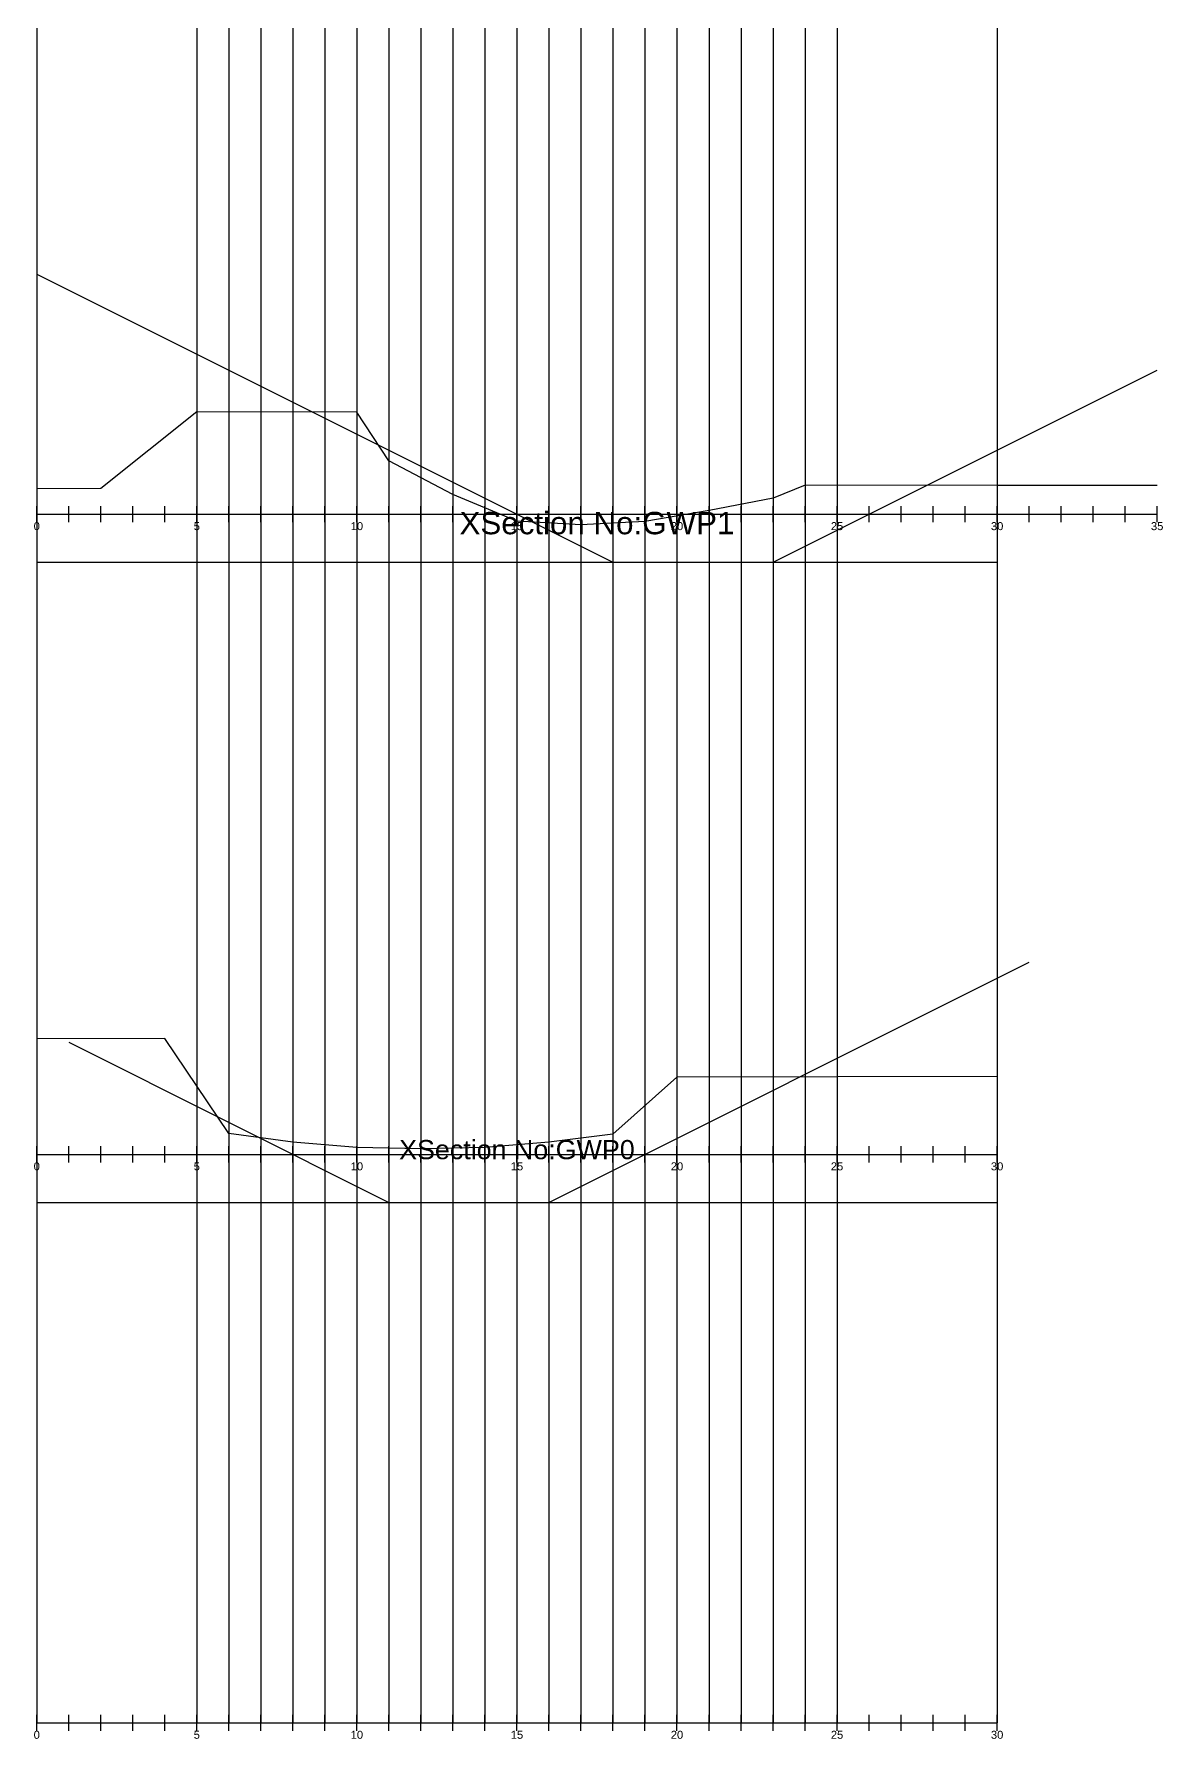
# Model space of a CAD drawing. Header units: inches. Extents: x 1000 to 1040, y 2 to 215.
# Drawn here: x 999.9 to 1035.2, y 1.7 to 55 of the extents above; entities that cross this region are included whole.
import ezdxf

# ---------------------------------------------------------------- set-up
doc = ezdxf.new("R2010")
doc.units = ezdxf.units.IN
doc.header["$MEASUREMENT"] = 0
doc.styles.get("Standard").update_dxf_attribs({"font": 'arial.ttf'})

msp = doc.modelspace()

# ---------------------------------------------------------------- linework, layer by layer
for p, q in [((1000, 214.52), (1000, 2.242)), ((1005, 214.52), (1005, 2.242)), ((1006, 214.52), (1006, 2.242)), ((1007, 214.52), (1007, 2.242)), ((1008, 214.52), (1008, 2.242)), ((1009, 214.52), (1009, 2.242)), ((1010, 214.52), (1010, 2.242)), ((1011, 214.52), (1011, 2.242)), ((1012, 214.52), (1012, 2.242)), ((1013, 214.52), (1013, 2.242)), ((1014, 214.52), (1014, 2.242)), ((1015, 214.52), (1015, 2.242)), ((1016, 214.52), (1016, 2.242)), ((1017, 214.52), (1017, 2.242)), ((1018, 214.52), (1018, 2.242)), ((1019, 214.52), (1019, 2.242)), ((1020, 214.52), (1020, 2.242)), ((1021, 214.52), (1021, 2.242)), ((1022, 214.52), (1022, 2.242)), ((1023, 214.52), (1023, 2.242)), ((1024, 214.52), (1024, 2.242)), ((1025, 214.52), (1025, 2.242)), ((1030, 214.52), (1030, 2.242)), ((1000, 38.5), (1030, 38.5)), ((1000, 18.5), (1030, 18.5))]:
    msp.add_line(p, q)
for points in [[(1000, 47.5), (1018, 38.5), (1020.5, 38.5), (1023, 38.5), (1035, 44.5)], [(1035, 40.891), (1030, 40.896), (1024, 40.903), (1023, 40.502), (1021, 40.112), (1019, 39.767), (1017, 39.666), (1015, 39.776), (1013, 40.612), (1011, 41.665), (1010, 43.183), (1005, 43.192), (1002, 40.805), (1000, 40.793)], [(1000, 39.75), (1000, 40.25)], [(1000, 39.75), (1000, 40.25)], [(1000, 40), (1035, 40)], [(1000, 40), (1035, 40)], [(1001, 39.75), (1001, 40.25)], [(1001, 39.75), (1001, 40.25)], [(1002, 39.75), (1002, 40.25)], [(1002, 39.75), (1002, 40.25)], [(1003, 39.75), (1003, 40.25)], [(1003, 39.75), (1003, 40.25)], [(1004, 39.75), (1004, 40.25)], [(1004, 39.75), (1004, 40.25)], [(1005, 39.75), (1005, 40.25)], [(1005, 39.75), (1005, 40.25)], [(1006, 39.75), (1006, 40.25)], [(1006, 39.75), (1006, 40.25)], [(1007, 39.75), (1007, 40.25)], [(1007, 39.75), (1007, 40.25)], [(1008, 39.75), (1008, 40.25)], [(1008, 39.75), (1008, 40.25)], [(1009, 39.75), (1009, 40.25)], [(1009, 39.75), (1009, 40.25)], [(1010, 39.75), (1010, 40.25)], [(1010, 39.75), (1010, 40.25)], [(1011, 39.75), (1011, 40.25)], [(1011, 39.75), (1011, 40.25)], [(1012, 39.75), (1012, 40.25)], [(1012, 39.75), (1012, 40.25)], [(1013, 39.75), (1013, 40.25)], [(1013, 39.75), (1013, 40.25)], [(1014, 39.75), (1014, 40.25)], [(1014, 39.75), (1014, 40.25)], [(1015, 39.75), (1015, 40.25)], [(1015, 39.75), (1015, 40.25)], [(1016, 39.75), (1016, 40.25)], [(1016, 39.75), (1016, 40.25)], [(1017, 39.75), (1017, 40.25)], [(1017, 39.75), (1017, 40.25)], [(1018, 39.75), (1018, 40.25)], [(1018, 39.75), (1018, 40.25)], [(1019, 39.75), (1019, 40.25)], [(1019, 39.75), (1019, 40.25)], [(1020, 39.75), (1020, 40.25)], [(1020, 39.75), (1020, 40.25)], [(1021, 39.75), (1021, 40.25)], [(1021, 39.75), (1021, 40.25)], [(1022, 39.75), (1022, 40.25)], [(1022, 39.75), (1022, 40.25)], [(1023, 39.75), (1023, 40.25)], [(1023, 39.75), (1023, 40.25)], [(1024, 39.75), (1024, 40.25)], [(1024, 39.75), (1024, 40.25)], [(1025, 39.75), (1025, 40.25)], [(1025, 39.75), (1025, 40.25)], [(1026, 39.75), (1026, 40.25)], [(1026, 39.75), (1026, 40.25)], [(1027, 39.75), (1027, 40.25)], [(1027, 39.75), (1027, 40.25)], [(1028, 39.75), (1028, 40.25)], [(1028, 39.75), (1028, 40.25)], [(1029, 39.75), (1029, 40.25)], [(1029, 39.75), (1029, 40.25)], [(1030, 39.75), (1030, 40.25)], [(1030, 39.75), (1030, 40.25)], [(1031, 39.75), (1031, 40.25)], [(1031, 39.75), (1031, 40.25)], [(1032, 39.75), (1032, 40.25)], [(1032, 39.75), (1032, 40.25)], [(1033, 39.75), (1033, 40.25)], [(1033, 39.75), (1033, 40.25)], [(1034, 39.75), (1034, 40.25)], [(1034, 39.75), (1034, 40.25)], [(1035, 39.75), (1035, 40.25)], [(1035, 39.75), (1035, 40.25)], [(1001, 23.5), (1011, 18.5), (1013.5, 18.5), (1016, 18.5), (1031, 26)], [(1030, 22.431), (1025, 22.423), (1020, 22.408), (1018, 20.628), (1016, 20.381), (1014, 20.212), (1012, 20.168), (1010, 20.217), (1008, 20.382), (1006, 20.649), (1004, 23.616), (1000, 23.608)], [(1000, 19.75), (1000, 20.25)], [(1000, 19.75), (1000, 20.25)], [(1001, 19.75), (1001, 20.25)], [(1001, 19.75), (1001, 20.25)], [(1002, 19.75), (1002, 20.25)], [(1002, 19.75), (1002, 20.25)], [(1003, 19.75), (1003, 20.25)], [(1003, 19.75), (1003, 20.25)], [(1004, 19.75), (1004, 20.25)], [(1004, 19.75), (1004, 20.25)], [(1005, 19.75), (1005, 20.25)], [(1005, 19.75), (1005, 20.25)], [(1006, 19.75), (1006, 20.25)], [(1006, 19.75), (1006, 20.25)], [(1007, 19.75), (1007, 20.25)], [(1007, 19.75), (1007, 20.25)], [(1008, 19.75), (1008, 20.25)], [(1008, 19.75), (1008, 20.25)], [(1009, 19.75), (1009, 20.25)], [(1009, 19.75), (1009, 20.25)], [(1010, 19.75), (1010, 20.25)], [(1010, 19.75), (1010, 20.25)], [(1011, 19.75), (1011, 20.25)], [(1011, 19.75), (1011, 20.25)], [(1012, 19.75), (1012, 20.25)], [(1012, 19.75), (1012, 20.25)], [(1013, 19.75), (1013, 20.25)], [(1013, 19.75), (1013, 20.25)], [(1014, 19.75), (1014, 20.25)], [(1014, 19.75), (1014, 20.25)], [(1015, 19.75), (1015, 20.25)], [(1015, 19.75), (1015, 20.25)], [(1016, 19.75), (1016, 20.25)], [(1016, 19.75), (1016, 20.25)], [(1017, 19.75), (1017, 20.25)], [(1017, 19.75), (1017, 20.25)], [(1018, 19.75), (1018, 20.25)], [(1018, 19.75), (1018, 20.25)], [(1019, 19.75), (1019, 20.25)], [(1019, 19.75), (1019, 20.25)], [(1020, 19.75), (1020, 20.25)], [(1020, 19.75), (1020, 20.25)], [(1021, 19.75), (1021, 20.25)], [(1021, 19.75), (1021, 20.25)], [(1022, 19.75), (1022, 20.25)], [(1022, 19.75), (1022, 20.25)], [(1023, 19.75), (1023, 20.25)], [(1023, 19.75), (1023, 20.25)], [(1024, 19.75), (1024, 20.25)], [(1024, 19.75), (1024, 20.25)], [(1025, 19.75), (1025, 20.25)], [(1025, 19.75), (1025, 20.25)], [(1026, 19.75), (1026, 20.25)], [(1026, 19.75), (1026, 20.25)], [(1027, 19.75), (1027, 20.25)], [(1027, 19.75), (1027, 20.25)], [(1028, 19.75), (1028, 20.25)], [(1028, 19.75), (1028, 20.25)], [(1029, 19.75), (1029, 20.25)], [(1029, 19.75), (1029, 20.25)], [(1030, 19.75), (1030, 20.25)], [(1030, 19.75), (1030, 20.25)], [(1000, 20), (1030, 20)], [(1000, 20), (1030, 20)], [(1000, 1.992), (1000, 2.492)], [(1000, 2.242), (1030, 2.242)], [(1001, 1.992), (1001, 2.492)], [(1002, 1.992), (1002, 2.492)], [(1003, 1.992), (1003, 2.492)], [(1004, 1.992), (1004, 2.492)], [(1005, 1.992), (1005, 2.492)], [(1006, 1.992), (1006, 2.492)], [(1007, 1.992), (1007, 2.492)], [(1008, 1.992), (1008, 2.492)], [(1009, 1.992), (1009, 2.492)], [(1010, 1.992), (1010, 2.492)], [(1011, 1.992), (1011, 2.492)], [(1012, 1.992), (1012, 2.492)], [(1013, 1.992), (1013, 2.492)], [(1014, 1.992), (1014, 2.492)], [(1015, 1.992), (1015, 2.492)], [(1016, 1.992), (1016, 2.492)], [(1017, 1.992), (1017, 2.492)], [(1018, 1.992), (1018, 2.492)], [(1019, 1.992), (1019, 2.492)], [(1020, 1.992), (1020, 2.492)], [(1021, 1.992), (1021, 2.492)], [(1022, 1.992), (1022, 2.492)], [(1023, 1.992), (1023, 2.492)], [(1024, 1.992), (1024, 2.492)], [(1025, 1.992), (1025, 2.492)], [(1026, 1.992), (1026, 2.492)], [(1027, 1.992), (1027, 2.492)], [(1028, 1.992), (1028, 2.492)], [(1029, 1.992), (1029, 2.492)], [(1030, 1.992), (1030, 2.492)]]:
    msp.add_lwpolyline(points)

# ---------------------------------------------------------------- texts
for s, insert, char_height, attachment_point in [('XSection No:GWP1', (1017.5, 39.716), 0.7, 5), ('XSection No:GWP1', (1017.5, 39.716), 0.7, 5), ('0', (1000, 39.75), 0.25, 2), ('0', (1000, 39.75), 0.25, 2), ('5', (1005, 39.75), 0.25, 2), ('5', (1005, 39.75), 0.25, 2), ('10', (1010, 39.75), 0.25, 2), ('10', (1010, 39.75), 0.25, 2), ('15', (1015, 39.75), 0.25, 2), ('15', (1015, 39.75), 0.25, 2), ('20', (1020, 39.75), 0.25, 2), ('20', (1020, 39.75), 0.25, 2), ('25', (1025, 39.75), 0.25, 2), ('25', (1025, 39.75), 0.25, 2), ('30', (1030, 39.75), 0.25, 2), ('30', (1030, 39.75), 0.25, 2), ('35', (1035, 39.75), 0.25, 2), ('35', (1035, 39.75), 0.25, 2), ('XSection No:GWP0', (1015, 20.143), 0.6, 5), ('XSection No:GWP0', (1015, 20.143), 0.6, 5), ('0', (1000, 19.75), 0.25, 2), ('0', (1000, 19.75), 0.25, 2), ('5', (1005, 19.75), 0.25, 2), ('5', (1005, 19.75), 0.25, 2), ('10', (1010, 19.75), 0.25, 2), ('10', (1010, 19.75), 0.25, 2), ('15', (1015, 19.75), 0.25, 2), ('15', (1015, 19.75), 0.25, 2), ('20', (1020, 19.75), 0.25, 2), ('20', (1020, 19.75), 0.25, 2), ('25', (1025, 19.75), 0.25, 2), ('25', (1025, 19.75), 0.25, 2), ('30', (1030, 19.75), 0.25, 2), ('30', (1030, 19.75), 0.25, 2), ('0', (1000, 1.992), 0.25, 2), ('5', (1005, 1.992), 0.25, 2), ('10', (1010, 1.992), 0.25, 2), ('15', (1015, 1.992), 0.25, 2), ('20', (1020, 1.992), 0.25, 2), ('25', (1025, 1.992), 0.25, 2), ('30', (1030, 1.992), 0.25, 2)]:
    msp.add_mtext(s, dxfattribs=dict(insert=insert, char_height=char_height, attachment_point=attachment_point))

doc.saveas('drawing.dxf')
